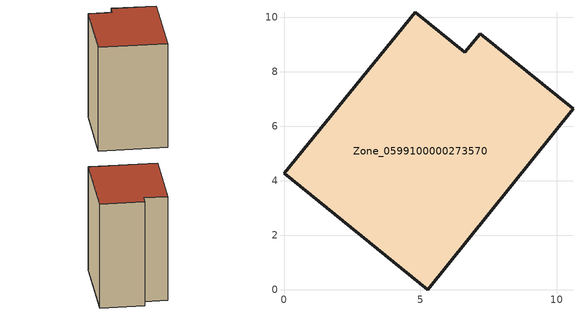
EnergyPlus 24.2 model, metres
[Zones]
Zone_0599100000273570
 floor ground (C_G): 5.27,0 0,4.28 4.81,10.19 6.63,8.71 7.19,9.39 10.6,6.64 z0
 wall outside (C_F): 7.19,9.39 6.63,8.71 4.81,10.19 0,4.28 5.27,0 10.6,6.64 7.19,9.39 z0:11.1
 roof outside (C_R): 5.27,0 10.6,6.64 7.19,9.39 6.63,8.71 4.81,10.19 0,4.28 z11.1
[BUILDING]
Pand.0599100000273570: North Axis=0; Terrain=City; Loads Convergence Tolerance Value=0.04; Temperature Convergence Tolerance Value=0.4; Solar Distribution=FullExterior; Maximum Number of Warmup Days=25; Minimum Number of Warmup Days=1
[Site:Location]
Rotterdam.The.Hague.AP_ZH_NLD Design_Conditions: Latitude=51.96; Longitude=4.45; Time Zone=1; Elevation=-4.5
[SITE:GROUNDTEMPERATURE:BUILDINGSURFACE]
18, 18, 18, 18, 18, 18, 18, 18, 18, 18, 18, 18
[MATERIAL] Thermal Absorptance=0.9; Solar Absorptance=0.7; Visible Absorptance=0.7
Name | Roughness | Thickness | Conductivity | Density | Specific Heat
G.TI.1946 | MediumSmooth | 0.15 | 1 | 540 | 1210
F.TI.1946 | Rough | 0.3 | 0.857143 | 1920 | 840
R.TI.1946 | MediumRough | 0.2 | 0.1 | 1500 | 1000
[CONSTRUCTION]
C_G: G.TI.1946
C_F: F.TI.1946
C_R: R.TI.1946
[ZONE]
Zone_0599100000273570: Type=1; Multiplier=1; Ceiling Height=Autocalculate; Volume=Autocalculate; Floor Area=autocalculate; Part of Total Floor Area=Yes
[ZONEINFILTRATION:DESIGNFLOWRATE]
Infil_Zone_0599100000273570: Zone or ZoneList or Space or SpaceList=Zone_0599100000273570; Schedule=AlwaysOn; Design Flow Rate Calculation Method=Flow/Area; Flow Rate per Floor Area=0.003; Constant Term Coefficient=1; Temperature Term Coefficient=0; Velocity Term Coefficient=0; Velocity Squared Term Coefficient=0
[HVACTEMPLATE:ZONE:IDEALLOADSAIRSYSTEM]
Zone_0599100000273570: Maximum Heating Supply Air Temperature=50; Minimum Cooling Supply Air Temperature=13; Maximum Heating Supply Air Humidity Ratio=0.0156; Minimum Cooling Supply Air Humidity Ratio=0.0077; Heating Limit=NoLimit; Cooling Limit=NoLimit; Dehumidification Control Type=ConstantSensibleHeatRatio; Cooling Sensible Heat Ratio=0.7; Dehumidification Setpoint=60; Humidification Control Type=None; Humidification Setpoint=30; Outdoor Air Method=None; Outdoor Air Flow Rate per Person=0.00944; Outdoor Air Flow Rate per Zone Floor Area=0; Outdoor Air Flow Rate per Zone=0; Demand Controlled Ventilation Type=None; Outdoor Air Economizer Type=NoEconomizer; Heat Recovery Type=None; Sensible Heat Recovery Effectiveness=0.7; Latent Heat Recovery Effectiveness=0.65
[ZONECONTROL:THERMOSTAT]
ThermostatControl_Zone_0599100000273570: Zone or ZoneList=Zone_0599100000273570; Control Type Schedule=DualSetpointControlType; Control 1=Thermostat_Zone_0599100000273570; Temperature Difference Between Cutout And Setpoint=0
[THERMOSTATSETPOINT:DUALSETPOINT]
Thermostat_Zone_0599100000273570: Heating Setpoint Temperature Schedule=HeatingSetpoint_Zone_0599100000273570; Cooling Setpoint Temperature Schedule=CoolingSetpoint_Zone_0599100000273570
[SCHEDULE:COMPACT]
HeatingSetpoint_Zone_0599100000273570: Through: 12/31, For: AllDays, Until: 24:00, 21
CoolingSetpoint_Zone_0599100000273570: Through: 12/31, For: AllDays, Until: 24:00, 24
DualSetpointControlType: Through: 12/31, For: AllDays, Until: 24:00, 4
AlwaysOn: Through: 12/31, For: AllDays, Until: 24:00, 1
